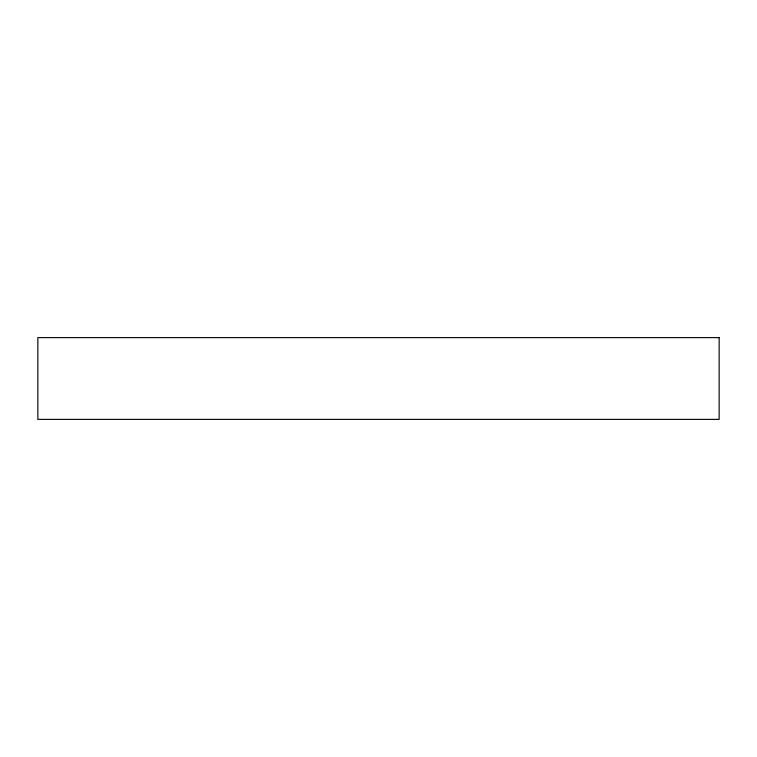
<?xml version="1.0" encoding="UTF-8"?>
<svg xmlns="http://www.w3.org/2000/svg" width="757" height="757" viewBox="0 0 757 757"><rect width="100%" height="100%" fill="white"/><g stroke="black" fill="none" stroke-linecap="round" stroke-linejoin="round"><path stroke-width="1.14" d="M719.15 337.622L37.85 337.622L37.85 419.378L719.15 419.378L719.15 337.622"/></g></svg>
